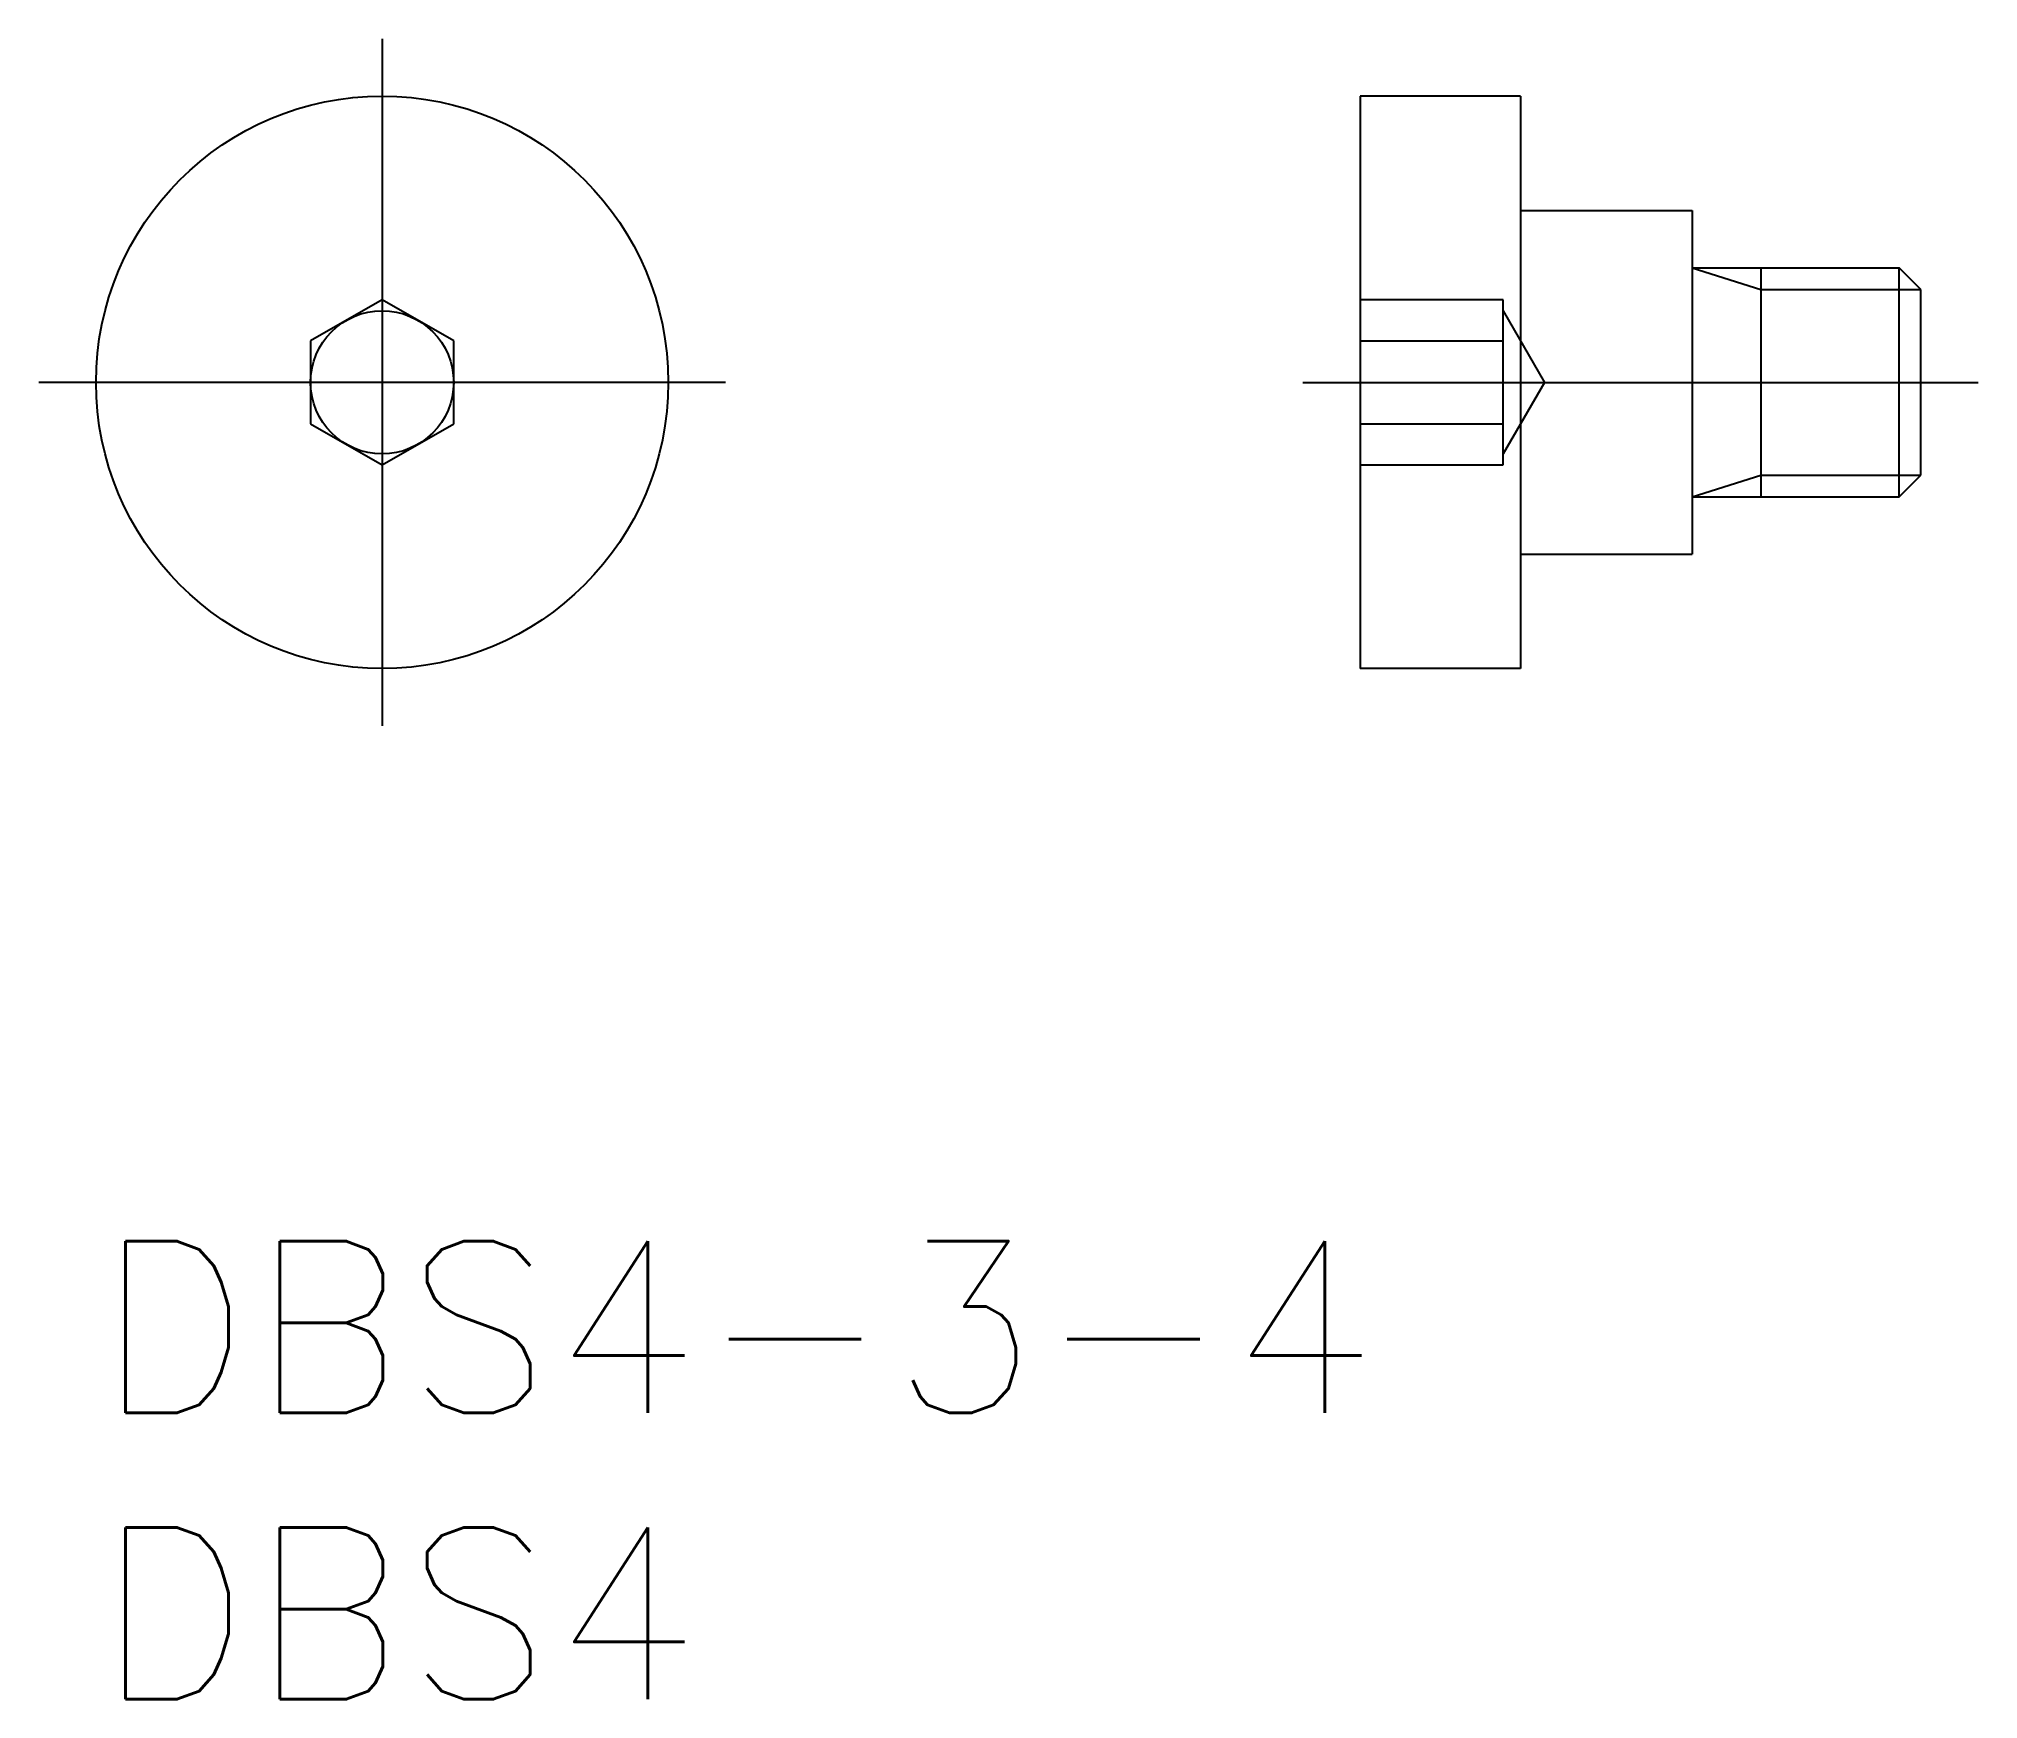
# Model space of a CAD drawing. Extents: x -1 to 32.9, y -8 to 21.
import ezdxf

# ---------------------------------------------------------------- set-up
doc = ezdxf.new("R2010")
doc.units = 0
doc.header["$LTSCALE"] = 0.5
doc.linetypes.add('CENTER', pattern=[50.8, 31.75, -6.35, 6.35, -6.35])
doc.linetypes.add('DASHED', pattern=[19.05, 12.7, -6.35])
for name, color, linetype in [('MSM_CENTER', 1, 'CENTER'), ('MSM_CONTINUOUS', 7, 'CONTINUOUS'), ('MSM_DASHED', 4, 'DASHED'), ('MSM_NARROW', 5, 'CONTINUOUS'), ('MSM_PART_NUMBER', 7, 'CONTINUOUS')]:
    doc.layers.add(name, color=color, linetype=linetype)
doc.styles.get("Standard").update_dxf_attribs({"font": 'txt.shx', "height": 1, "bigfont": 'bigfont.shx'})

# ---------------------------------------------------------------- blocks, each defined once
blk = doc.blocks.new('*U12')
at = {"layer": 'MSM_PART_NUMBER'}
blk.add_text('DBS4-3-4', height=3, dxfattribs=at).set_placement((0, -3))
blk = doc.blocks.new('*U13')
at = {"layer": 'MSM_PART_NUMBER'}
blk.add_text('DBS4', height=3, dxfattribs=at).set_placement((0, -8))

msp = doc.modelspace()

# ---------------------------------------------------------------- linework, layer by layer
at = {"layer": 'MSM_CENTER'}
for p, q in [((5, 21), (5, 9)), ((11, 15), (-1, 15)), ((21.09, 15), (32.89, 15))]:
    msp.add_line(p, q, dxfattribs=at)
at = {"layer": 'MSM_CONTINUOUS'}
for p, q in [((24.89, 20), (22.09, 20)), ((22.09, 20), (22.09, 10)), ((24.89, 20), (24.89, 10)), ((24.89, 18), (27.89, 18)), ((27.89, 18), (27.89, 12)), ((27.89, 17), (31.511, 17)), ((29.09, 17), (29.09, 13)), ((31.511, 13), (31.511, 17)), ((31.89, 16.621), (31.511, 17)), ((31.89, 13.379), (31.89, 16.621)), ((5, 16.443), (3.75, 15.722)), ((6.25, 15.722), (5, 16.443)), ((3.75, 15.722), (3.75, 14.278)), ((6.25, 14.278), (6.25, 15.722)), ((3.75, 14.278), (5, 13.557)), ((5, 13.557), (6.25, 14.278)), ((31.511, 13), (31.89, 13.379)), ((27.89, 13), (31.511, 13)), ((24.89, 12), (27.89, 12)), ((24.89, 10), (22.09, 10))]:
    msp.add_line(p, q, dxfattribs=at)
for radius in [5, 1.25]:
    msp.add_circle((5, 15), radius, dxfattribs=at)
at = {"layer": 'MSM_DASHED'}
for p, q in [((24.59, 16.443), (22.09, 16.443)), ((24.59, 13.557), (24.59, 16.443)), ((24.59, 16.25), (25.312, 15)), ((22.09, 15.722), (24.59, 15.722)), ((25.312, 15), (24.59, 13.75)), ((22.09, 14.278), (24.59, 14.278)), ((22.09, 13.557), (24.59, 13.557))]:
    msp.add_line(p, q, dxfattribs=at)
at = {"layer": 'MSM_NARROW'}
for p, q in [((27.89, 17), (29.09, 16.621)), ((29.09, 16.621), (31.89, 16.621)), ((27.89, 13), (29.09, 13.379)), ((29.09, 13.379), (31.89, 13.379))]:
    msp.add_line(p, q, dxfattribs=at)

# ---------------------------------------------------------------- block references
at = {"layer": 'MSM_CONTINUOUS'}
for name in ['*U12', '*U13']:
    msp.add_blockref(name, (0, 0), dxfattribs=at)

doc.saveas('drawing.dxf')
